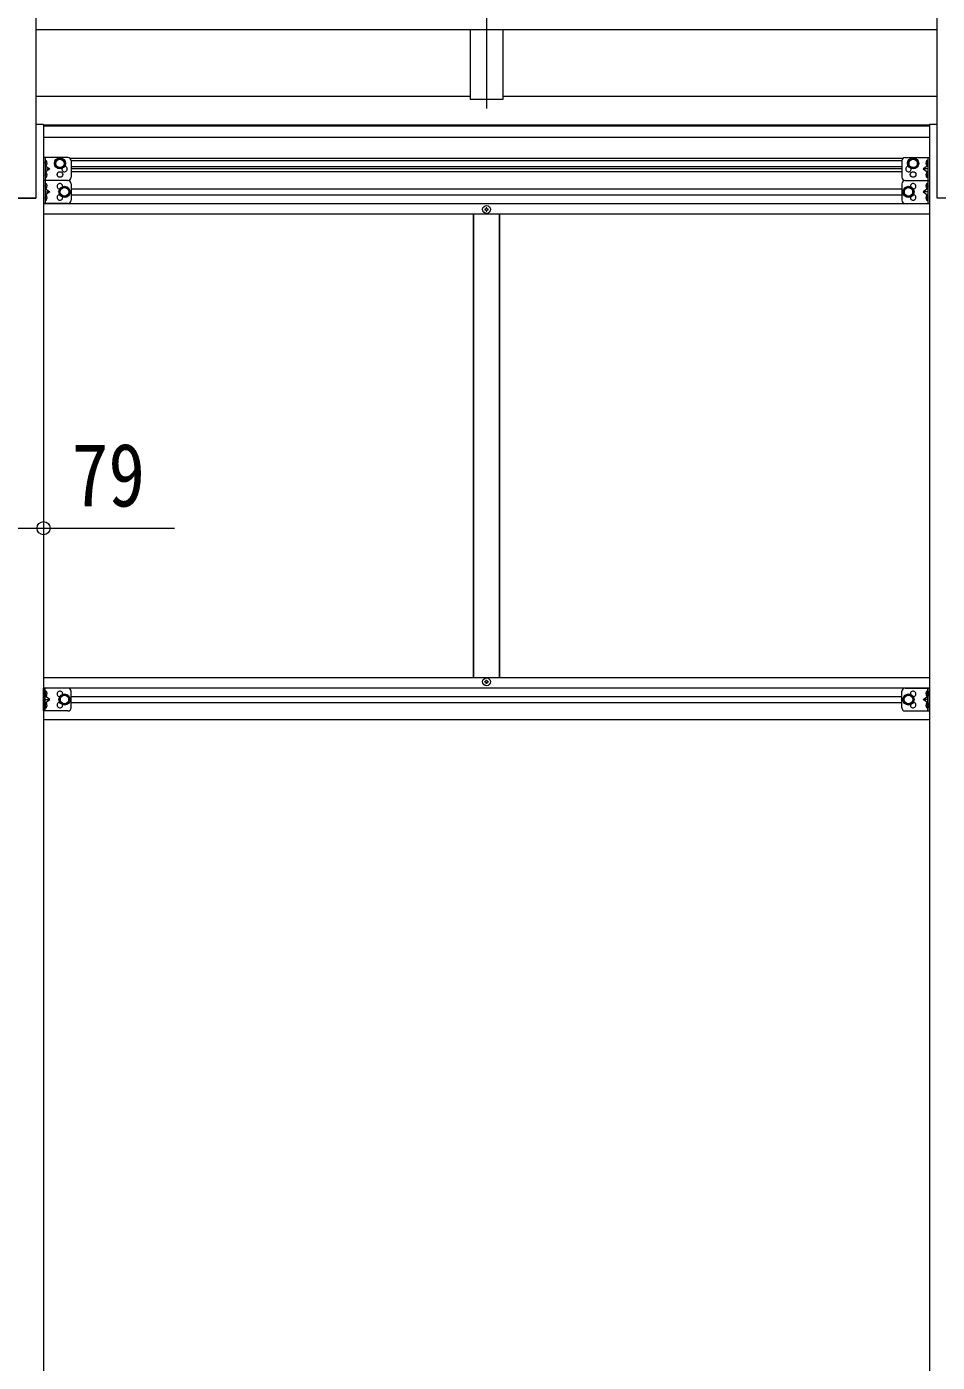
# Model space of a CAD drawing. Units: millimetres at full size; details may follow other scales. Extents: x -5590 to 5652, y -3902 to 3858.
# Drawn here: x -31 to 1360, y -927 to 1112 of the extents above; entities that cross this region are included whole.
import ezdxf
from ezdxf.enums import TextEntityAlignment as Align

# ---------------------------------------------------------------- set-up
doc = ezdxf.new("R2010")
doc.units = ezdxf.units.MM
doc.header["$LTSCALE"] = 20
doc.header["$PDMODE"] = 32
doc.header["$PDSIZE"] = 20
for name, color, linetype, lineweight in [('0-1_本体', 4, 'Continuous', 9), ('0-8_PARTS2', 2, 'Continuous', 9), ('0-A_寸法', 6, 'Continuous', 9), ('1-1_GLASS', 4, 'Continuous', 9), ('1-2_GLASS_SEAL', 4, 'Continuous', 9)]:
    doc.layers.add(name, color=color, linetype=linetype, lineweight=lineweight)
doc.styles.add('ＭＳ ゴシック', font='')
doc.styles.get('ＭＳ ゴシック').set_extended_font_data('MS Gothic')

msp = doc.modelspace()

# ---------------------------------------------------------------- linework, layer by layer
at = {"layer": '0-1_本体'}
for p, q in [((-17.15, 1166.9), (-17.15, 850.11)), ((1359.75, 850.11), (1359.75, 1166.9)), ((1359.75, 1107.16), (-17.15, 1107.16)), ((646.25, 1107.16), (646.25, 1000.67)), ((696.25, 1107.16), (696.25, 1000.67)), ((646.25, 1005.49), (-17.15, 1005.49)), ((696.25, 1000.67), (646.25, 1000.67)), ((1359.75, 1005.49), (696.25, 1005.49)), ((-5.15, 962.68), (-17.15, 962.68)), ((-5.15, 962.68), (-5.15, -1499.78)), ((1347.75, 961.4), (-5.15, 961.4)), ((1347.75, 960), (-5.15, 960)), ((1359.75, 962.68), (1347.75, 962.68)), ((1347.75, 962.68), (1347.75, -1499.78)), ((1347.75, 942.63), (-5.15, 942.63)), ((-17.15, 850.11), (-72.15, 850.11)), ((1414.75, 850.11), (1359.75, 850.11))]:
    msp.add_line(p, q, dxfattribs=at)
at = {"layer": '0-8_PARTS2'}
msp.add_line((671.25, 1393.81), (671.25, 987.01), dxfattribs=at)
at = {"layer": '0-A_寸法'}
for p, q in [((-84.15, 346.27), (-5.15, 346.27)), ((-5.15, 346.27), (194.85, 346.27))]:
    msp.add_line(p, q, dxfattribs=at)
msp.add_point((-5.15, 346.27), dxfattribs=at)
at = {"layer": '1-1_GLASS'}
for p, q in [((34.85, 911.11), (1307.85, 911.11)), ((36.83, 907.61), (1305.88, 907.61)), ((36.85, 898.61), (1305.85, 898.61)), ((36.85, 895.11), (1305.85, 895.11)), ((1305.85, 890.11), (36.85, 890.11)), ((36.85, 864.23), (1305.85, 864.23)), ((-72.15, 850.11), (-17.15, 850.11)), ((-5.15, 841.73), (1347.85, 841.73)), ((36.85, 855.23), (1305.85, 855.23)), ((-5.15, 826.23), (1347.85, 826.23)), ((651.35, 826.23), (651.35, 118.61)), ((651.35, 118.11), (651.35, 826.11)), ((691.35, 826.23), (691.35, 118.61)), ((691.35, 118.11), (691.35, 826.11)), ((-5.15, 118.11), (1347.85, 118.11)), ((-5.15, 102.61), (1347.85, 102.61)), ((36.85, 89.11), (1305.85, 89.11)), ((36.85, 80.11), (1305.85, 80.11)), ((-5.35, 54.11), (1347.85, 54.11))]:
    msp.add_line(p, q, dxfattribs=at)
at = {"layer": '1-2_GLASS_SEAL'}
for p, q in [((-5.15, 912.11), (-5.15, 877.11)), ((31.85, 912.11), (-5.15, 912.11)), ((-2.65, 912.11), (-2.65, 877.11)), ((-2.15, 899.61), (-2.65, 899.7)), ((-2.15, 907.61), (-1.35, 907.47)), ((-2.15, 899.61), (-1.35, 899.75)), ((36.85, 907.11), (36.85, 882.11)), ((1305.85, 907.11), (1305.85, 882.11)), ((1310.85, 912.11), (1347.85, 912.11)), ((1344.85, 907.61), (1344.05, 907.47)), ((1344.85, 899.61), (1344.05, 899.75)), ((1344.85, 899.61), (1345.35, 899.7)), ((1345.35, 912.11), (1345.35, 877.11)), ((1347.85, 912.11), (1347.85, 877.11)), ((31.85, 877.11), (-5.15, 877.11)), ((-5.15, 877.11), (-5.15, 842.11)), ((31.85, 877.11), (-5.15, 877.11)), ((-2.65, 894.61), (4.35, 894.61)), ((-2.15, 881.61), (-2.65, 881.7)), ((-2.65, 877.11), (-2.65, 842.11)), ((-2.15, 889.61), (-1.35, 889.47)), ((-2.15, 881.61), (-1.35, 881.75)), ((1310.85, 877.11), (1347.85, 877.11)), ((1310.85, 877.11), (1347.85, 877.11)), ((1345.35, 894.61), (1338.35, 894.61)), ((1344.85, 889.61), (1344.05, 889.47)), ((1344.85, 881.61), (1344.05, 881.75)), ((1344.85, 881.61), (1345.35, 881.7)), ((1345.35, 877.11), (1345.35, 842.11)), ((1347.85, 877.11), (1347.85, 842.11)), ((-2.15, 864.61), (-2.65, 864.7)), ((-2.65, 859.61), (4.35, 859.61)), ((-2.15, 872.61), (-1.35, 872.47)), ((-2.15, 864.61), (-1.35, 864.75)), ((36.85, 872.11), (36.85, 847.11)), ((1305.85, 872.11), (1305.85, 847.11)), ((1345.35, 859.61), (1338.35, 859.61)), ((1344.85, 872.61), (1344.05, 872.47)), ((1344.85, 864.61), (1344.05, 864.75)), ((1344.85, 864.61), (1345.35, 864.7)), ((31.85, 842.11), (-5.15, 842.11)), ((-2.15, 846.61), (-2.65, 846.7)), ((-2.15, 854.61), (-1.35, 854.47)), ((-2.15, 846.61), (-1.35, 846.75)), ((1310.85, 842.11), (1347.85, 842.11)), ((1344.85, 854.61), (1344.05, 854.47)), ((1344.85, 846.61), (1344.05, 846.75)), ((1344.85, 846.61), (1345.35, 846.7)), ((669.85, 833.23), (668.85, 833.23)), ((672.85, 832.23), (673.85, 832.23)), ((-5.15, 67.11), (-5.15, 102.11)), ((31.85, 102.11), (-5.15, 102.11)), ((-2.65, 67.11), (-2.65, 102.11)), ((669.85, 111.11), (668.85, 111.11)), ((672.85, 112.11), (673.85, 112.11)), ((1310.85, 102.11), (1347.85, 102.11)), ((1345.35, 67.11), (1345.35, 102.11)), ((1347.85, 67.11), (1347.85, 102.11)), ((-2.15, 89.61), (-2.65, 89.7)), ((-2.65, 84.61), (4.35, 84.61)), ((-2.15, 97.61), (-1.35, 97.47)), ((-2.15, 89.61), (-1.35, 89.75)), ((36.85, 72.11), (36.85, 97.11)), ((1305.85, 72.11), (1305.85, 97.11)), ((1345.35, 84.61), (1338.35, 84.61)), ((1344.85, 97.61), (1344.05, 97.47)), ((1344.85, 89.61), (1344.05, 89.75)), ((1344.85, 89.61), (1345.35, 89.7)), ((31.85, 67.11), (-5.15, 67.11)), ((-2.15, 71.61), (-2.65, 71.7)), ((-2.15, 79.61), (-1.35, 79.47)), ((-2.15, 71.61), (-1.35, 71.75)), ((1310.85, 67.11), (1347.85, 67.11)), ((1344.85, 79.61), (1344.05, 79.47)), ((1344.85, 71.61), (1344.05, 71.75)), ((1344.85, 71.61), (1345.35, 71.7))]:
    msp.add_line(p, q, dxfattribs=at)
for points in [[(-3.03, 903.61), (-2.4, 904.8), (-0.17, 905.91)], [(-3.03, 903.61), (-2.4, 902.43), (-0.17, 901.31)], [(-2.15, 899.61), (-2.15, 907.61), (-2.65, 907.53), (-2.65, 899.7)], [(-2.65, 899.61), (4.35, 894.61), (-2.65, 889.61)], [(1345.35, 899.61), (1338.35, 894.61), (1345.35, 889.61)], [(1345.74, 903.61), (1345.1, 904.8), (1342.87, 905.91)], [(1345.74, 903.61), (1345.1, 902.43), (1342.87, 901.31)], [(1344.85, 899.61), (1344.85, 907.61), (1345.35, 907.53), (1345.35, 899.7)], [(-3.03, 885.61), (-2.4, 886.8), (-0.17, 887.91)], [(-3.03, 885.61), (-2.4, 884.43), (-0.17, 883.31)], [(-2.15, 881.61), (-2.15, 889.61), (-2.65, 889.53), (-2.65, 881.7)], [(1345.74, 885.61), (1345.1, 886.8), (1342.87, 887.91)], [(1345.74, 885.61), (1345.1, 884.43), (1342.87, 883.31)], [(1344.85, 881.61), (1344.85, 889.61), (1345.35, 889.53), (1345.35, 881.7)], [(-3.03, 868.61), (-2.4, 869.8), (-0.17, 870.91)], [(-3.03, 868.61), (-2.4, 867.43), (-0.17, 866.31)], [(-2.15, 864.61), (-2.15, 872.61), (-2.65, 872.53), (-2.65, 864.7)], [(-2.65, 864.61), (4.35, 859.61), (-2.65, 854.61)], [(1345.35, 864.61), (1338.35, 859.61), (1345.35, 854.61)], [(1345.74, 868.61), (1345.1, 869.8), (1342.87, 870.91)], [(1345.74, 868.61), (1345.1, 867.43), (1342.87, 866.31)], [(1344.85, 864.61), (1344.85, 872.61), (1345.35, 872.53), (1345.35, 864.7)], [(-3.03, 850.61), (-2.4, 851.8), (-0.17, 852.91)], [(-3.03, 850.61), (-2.4, 849.43), (-0.17, 848.31)], [(-2.15, 846.61), (-2.15, 854.61), (-2.65, 854.53), (-2.65, 846.7)], [(1345.74, 850.61), (1345.1, 851.8), (1342.87, 852.91)], [(1345.74, 850.61), (1345.1, 849.43), (1342.87, 848.31)], [(1344.85, 846.61), (1344.85, 854.61), (1345.35, 854.53), (1345.35, 846.7)], [(668.85, 833.23), (668.85, 832.23), (669.85, 832.23)], [(671.85, 834.23), (671.85, 835.23), (670.85, 835.23), (670.85, 834.23)], [(670.85, 831.23), (670.85, 830.23), (671.85, 830.23), (671.85, 831.23)], [(673.85, 832.23), (673.85, 833.23), (672.85, 833.23)], [(668.85, 111.11), (668.85, 112.11), (669.85, 112.11)], [(670.85, 113.11), (670.85, 114.11), (671.85, 114.11), (671.85, 113.11)], [(671.85, 110.11), (671.85, 109.11), (670.85, 109.11), (670.85, 110.11)], [(673.85, 112.11), (673.85, 111.11), (672.85, 111.11)], [(-3.03, 93.61), (-2.4, 94.8), (-0.17, 95.91)], [(-3.03, 93.61), (-2.4, 92.43), (-0.17, 91.31)], [(-2.15, 89.61), (-2.15, 97.61), (-2.65, 97.53), (-2.65, 89.7)], [(-2.65, 79.61), (4.35, 84.61), (-2.65, 89.61)], [(1345.35, 79.61), (1338.35, 84.61), (1345.35, 89.61)], [(1345.74, 93.61), (1345.1, 94.8), (1342.87, 95.91)], [(1345.74, 93.61), (1345.1, 92.43), (1342.87, 91.31)], [(1344.85, 89.61), (1344.85, 97.61), (1345.35, 97.53), (1345.35, 89.7)], [(-3.03, 75.61), (-2.4, 76.8), (-0.17, 77.91)], [(-3.03, 75.61), (-2.4, 74.43), (-0.17, 73.31)], [(-2.15, 71.61), (-2.15, 79.61), (-2.65, 79.53), (-2.65, 71.7)], [(1345.74, 75.61), (1345.1, 76.8), (1342.87, 77.91)], [(1345.74, 75.61), (1345.1, 74.43), (1342.87, 73.31)], [(1344.85, 71.61), (1344.85, 79.61), (1345.35, 79.53), (1345.35, 71.7)]]:
    msp.add_lwpolyline(points, dxfattribs=at)
for points in [[(19.85, 895.61), (13.35, 899.36), (13.35, 906.87), (19.85, 910.62), (26.35, 906.87), (26.35, 899.36)], [(1322.85, 895.61), (1329.35, 899.36), (1329.35, 906.87), (1322.85, 910.62), (1316.35, 906.87), (1316.35, 899.36)], [(26.85, 852.11), (20.35, 855.86), (20.35, 863.37), (26.85, 867.12), (33.35, 863.37), (33.35, 855.86)], [(1315.85, 852.11), (1322.35, 855.86), (1322.35, 863.37), (1315.85, 867.12), (1309.35, 863.37), (1309.35, 855.86)], [(26.85, 92.12), (20.35, 88.37), (20.35, 80.86), (26.85, 77.11), (33.35, 80.86), (33.35, 88.37)], [(1315.85, 92.12), (1322.35, 88.37), (1322.35, 80.86), (1315.85, 77.11), (1309.35, 80.86), (1309.35, 88.37)]]:
    msp.add_lwpolyline(points, close=True, dxfattribs=at)
for centre, radius in [((19.85, 903.11), 8.5), ((19.85, 903.11), 7.5), ((19.85, 903.11), 6.5), ((1322.85, 903.11), 8.5), ((1322.85, 903.11), 7.5), ((1322.85, 903.11), 6.5), ((19.85, 886.11), 4.25), ((1322.85, 886.11), 4.25), ((26.85, 859.61), 8.5), ((26.85, 859.61), 7.5), ((26.85, 859.61), 6.5), ((1315.85, 859.61), 8.5), ((1315.85, 859.61), 7.5), ((1315.85, 859.61), 6.5), ((671.35, 832.73), 5.9), ((671.35, 111.61), 5.9), ((26.85, 84.61), 8.5), ((26.85, 84.61), 7.5), ((26.85, 84.61), 6.5), ((1315.85, 84.61), 8.5), ((1315.85, 84.61), 7.5), ((1315.85, 84.61), 6.5)]:
    msp.add_circle(centre, radius, dxfattribs=at)
for centre, radius, start, end in [((-1.5, 906.59), 0.9, 32.05588, 80), ((-1.5, 900.64), 0.9, 280, 327.94412), ((-6.25, 903.61), 6.5, 327.94412, 32.05588), ((26.85, 894.61), 4.25, 173.70569, 85.23923), ((31.85, 907.11), 5, 0, 90), ((1310.85, 907.11), 5, 90, 180), ((1315.85, 894.61), 4.25, 94.76077, 6.29431), ((1348.95, 903.61), 6.5, 147.94412, 212.05588), ((1344.2, 906.59), 0.9, 100, 147.94412), ((1344.2, 900.64), 0.9, 212.05588, 260), ((-1.5, 888.59), 0.9, 32.05588, 80), ((-1.5, 882.64), 0.9, 280, 327.94412), ((-6.25, 885.61), 6.5, 327.94412, 32.05588), ((31.85, 882.11), 5, 270, 0), ((31.85, 872.11), 5, 0, 90), ((1310.85, 882.11), 5, 180, 270), ((1310.85, 872.11), 5, 90, 180), ((1348.95, 885.61), 6.5, 147.94412, 212.05588), ((1344.2, 888.59), 0.9, 100, 147.94412), ((1344.2, 882.64), 0.9, 212.05588, 260), ((-1.5, 871.59), 0.9, 32.05588, 80), ((-1.5, 865.64), 0.9, 280, 327.94412), ((-6.25, 868.61), 6.5, 327.94412, 32.05588), ((19.85, 868.11), 4.25, 353.70569, 265.23923), ((1322.85, 868.11), 4.25, 274.76077, 186.29431), ((1348.95, 868.61), 6.5, 147.94412, 212.05588), ((1344.2, 871.59), 0.9, 100, 147.94412), ((1344.2, 865.64), 0.9, 212.05588, 260), ((-1.5, 853.59), 0.9, 32.05588, 80), ((-1.5, 847.64), 0.9, 280, 327.94412), ((-6.25, 850.61), 6.5, 327.94412, 32.05588), ((19.85, 851.11), 4.25, 94.76077, 6.29431), ((31.85, 847.11), 5, 270, 0), ((1310.85, 847.11), 5, 180, 270), ((1322.85, 851.11), 4.25, 173.70569, 85.23923), ((1348.95, 850.61), 6.5, 147.94412, 212.05588), ((1344.2, 853.59), 0.9, 100, 147.94412), ((1344.2, 847.64), 0.9, 212.05588, 260), ((669.85, 834.23), 1, 270, 0), ((669.85, 831.23), 1, 0, 90), ((672.85, 834.23), 1, 180, 270), ((672.85, 831.23), 1, 90, 180), ((31.85, 97.11), 5, 0, 90), ((669.85, 113.11), 1, 270, 0), ((669.85, 110.11), 1, 0, 90), ((672.85, 113.11), 1, 180, 270), ((672.85, 110.11), 1, 90, 180), ((1310.85, 97.11), 5, 90, 180), ((-1.5, 96.59), 0.9, 32.05588, 80), ((-1.5, 90.64), 0.9, 280, 327.94412), ((-6.25, 93.61), 6.5, 327.94412, 32.05588), ((19.85, 93.11), 4.25, 353.70569, 265.23923), ((1322.85, 93.11), 4.25, 274.76077, 186.29431), ((1348.95, 93.61), 6.5, 147.94412, 212.05588), ((1344.2, 96.59), 0.9, 100, 147.94412), ((1344.2, 90.64), 0.9, 212.05588, 260), ((-1.5, 78.59), 0.9, 32.05588, 80), ((-1.5, 72.64), 0.9, 280, 327.94412), ((-6.25, 75.61), 6.5, 327.94412, 32.05588), ((19.85, 76.11), 4.25, 94.76077, 6.29431), ((31.85, 72.11), 5, 270, 0), ((1310.85, 72.11), 5, 180, 270), ((1322.85, 76.11), 4.25, 173.70569, 85.23923), ((1348.95, 75.61), 6.5, 147.94412, 212.05588), ((1344.2, 78.59), 0.9, 100, 147.94412), ((1344.2, 72.64), 0.9, 212.05588, 260)]:
    msp.add_arc(centre, radius, start, end, dxfattribs=at)

# ---------------------------------------------------------------- texts
at = {"layer": '0-A_寸法', "color": 7, "style": 'ＭＳ ゴシック', "width": 0.85}
msp.add_text('79', height=96.77, dxfattribs=at).set_placement((37.85, 350.27), align=Align.BOTTOM_LEFT)

doc.saveas('drawing.dxf')
